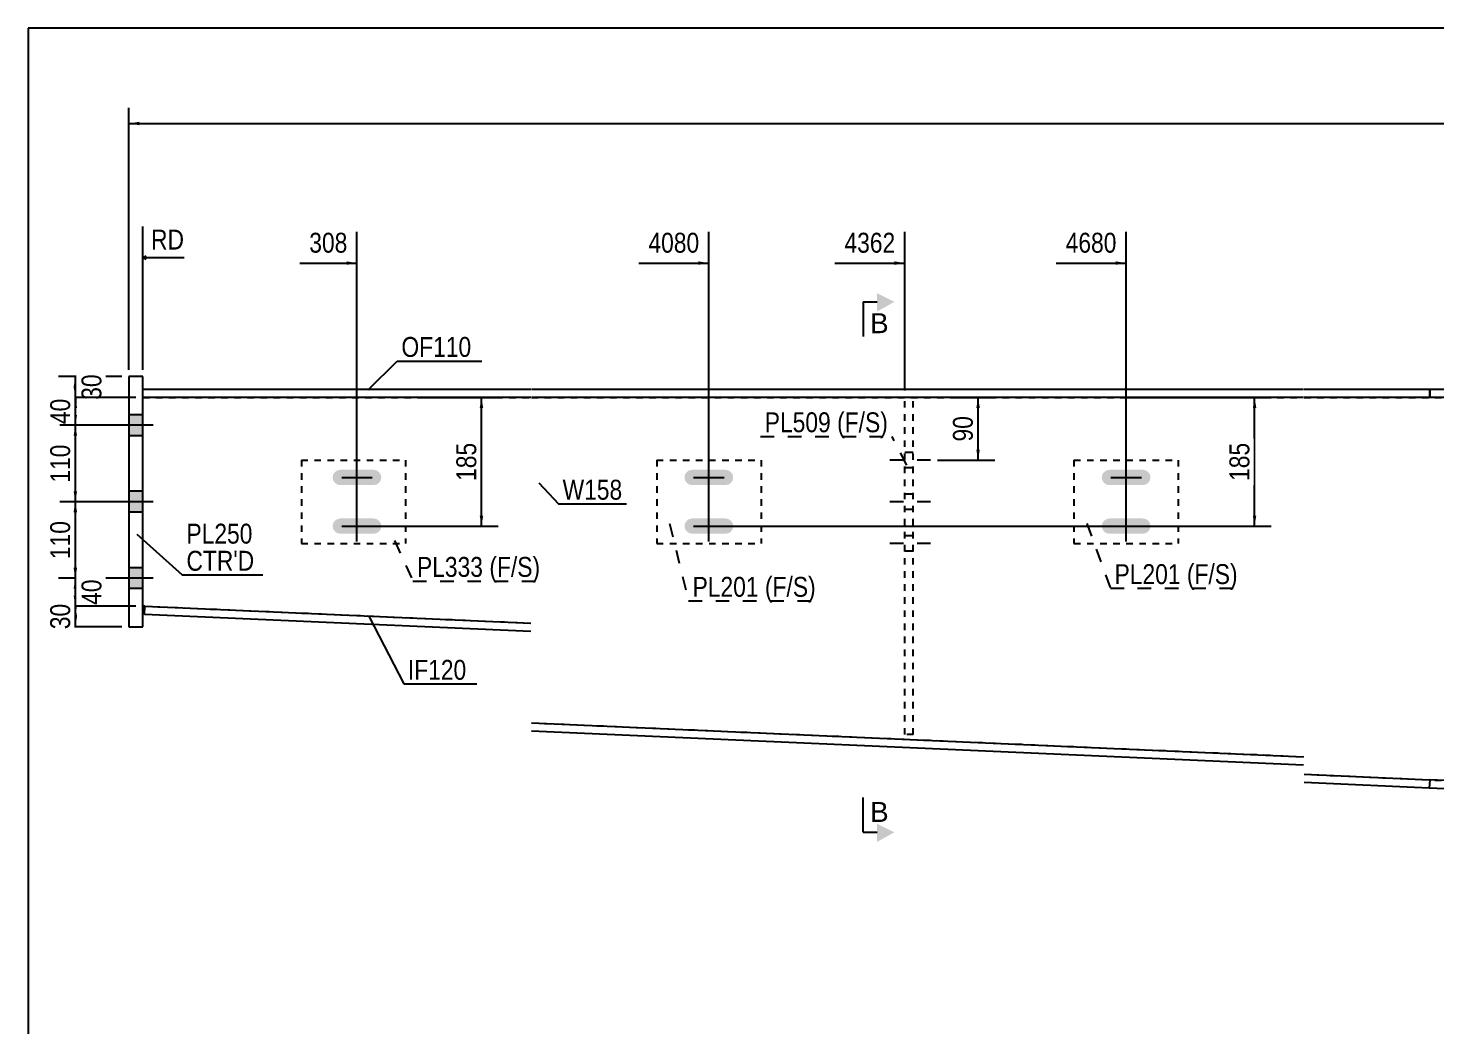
# Model space of a CAD drawing. Header units: millimetres. Extents: x -318 to 94, y -164 to 123.
# Drawn here: x -316 to -113.6, y -20.6 to 123 of the extents above; entities that cross this region are included whole.
import ezdxf

# ---------------------------------------------------------------- set-up
doc = ezdxf.new("R2010")
doc.units = ezdxf.units.MM
doc.linetypes.add('DXK_LINE_DOT1', pattern=[1.8814, 0.9407, -0.9407])
doc.linetypes.add('DXK_LINE_DOT2', pattern=[3.9198, 1.9599, -1.9599])
doc.styles.add('Arial', font='ARIAL.TTF', dxfattribs={"height": 0.2})
doc.styles.add('Arial Narrow', font='ARIALN.TTF', dxfattribs={"height": 0.2})

# ---------------------------------------------------------------- blocks, each defined once
blk = doc.blocks.new('Unknown-623327787-1210')
at = {"color": 5, "linetype": 'Continuous'}
for p, q in [((94.02, 122.96), (-315.98, 122.96)), ((-315.98, 122.96), (-315.98, -164.04))]:
    blk.add_line(p, q, dxfattribs=at)
blk = doc.blocks.new('Bolt-623327787-1280 - 1231')
at = {"color": 3, "linetype": 'DXK_LINE_DOT2'}
for p, q in [((-186.21, 60.83), (-193.01, 60.83)), ((-188.71, 61.93), (-189.91, 61.93)), ((-188.71, 59.73), (-189.91, 59.73)), ((-186.21, 54.83), (-193.01, 54.83)), ((-188.71, 55.93), (-189.91, 55.93)), ((-188.71, 53.73), (-189.91, 53.73)), ((-186.21, 48.83), (-193.01, 48.83)), ((-188.71, 49.93), (-189.91, 49.93)), ((-188.71, 47.73), (-189.91, 47.73))]:
    blk.add_line(p, q, dxfattribs=at)
blk = doc.blocks.new('Part-623327787-1279 - 1231')
at = {"color": 2, "linetype": 'Continuous'}
for p, q in [((-299.5, 69.83), (-299.5, 71.03)), ((-299.5, 71.03), (-243.7, 71.03)), ((-243.6, 71.03), (-132.6, 71.03)), ((-132.5, 71.03), (-114.45, 71.03)), ((-114.45, 71.03), (-114.45, 69.83)), ((-243.7, 69.83), (-299.5, 69.83)), ((-132.6, 69.83), (-243.6, 69.83)), ((-114.45, 69.83), (-132.5, 69.83))]:
    blk.add_line(p, q, dxfattribs=at)
blk = doc.blocks.new('Bolt-623327787-1281 - 1231')
at = {"linetype": 'Continuous'}
for points in [[(-265.52, 57.55), (-265.29, 57.91), (-265.2, 58.33), (-265.29, 58.75), (-265.52, 59.1), (-265.88, 59.34), (-266.3, 59.43), (-271.1, 59.43), (-271.52, 59.34), (-271.88, 59.1), (-272.12, 58.75), (-272.2, 58.33), (-272.12, 57.91), (-271.88, 57.55), (-271.52, 57.31), (-271.1, 57.23), (-266.3, 57.23), (-265.88, 57.31)], [(-265.52, 50.55), (-265.29, 50.91), (-265.2, 51.33), (-265.29, 51.75), (-265.52, 52.1), (-265.88, 52.34), (-266.3, 52.43), (-271.1, 52.43), (-271.52, 52.34), (-271.88, 52.1), (-272.12, 51.75), (-272.2, 51.33), (-272.12, 50.91), (-271.88, 50.55), (-271.52, 50.31), (-271.1, 50.23), (-266.3, 50.23), (-265.88, 50.31)]]:
    blk.add_hatch(color=3, dxfattribs=at).paths.add_polyline_path(points)
at = {"color": 3, "linetype": 'Continuous'}
for p, q in [((-268.7, 56.13), (-268.7, 60.53)), ((-270.9, 58.33), (-266.5, 58.33)), ((-268.7, 49.13), (-268.7, 53.53)), ((-270.9, 51.33), (-266.5, 51.33))]:
    blk.add_line(p, q, dxfattribs=at)
blk = doc.blocks.new('Part-623327787-1544 - 1231')
at = {"color": 7, "linetype": 'DXK_LINE_DOT1'}
for p, q in [((-165.6, 60.83), (-165.6, 48.83)), ((-165.6, 60.83), (-150.6, 60.83)), ((-150.6, 60.83), (-150.6, 48.83)), ((-165.6, 48.83), (-150.6, 48.83))]:
    blk.add_line(p, q, dxfattribs=at)
blk = doc.blocks.new('Bolt-623327787-1282 - 1231')
at = {"linetype": 'Continuous'}
for points in [[(-301.5, 67.33), (-301.5, 64.33), (-299.5, 64.33), (-299.5, 67.33)], [(-301.5, 67.33), (-301.5, 64.33), (-299.5, 64.33), (-299.5, 67.33)], [(-301.5, 56.33), (-301.5, 53.33), (-299.5, 53.33), (-299.5, 56.33)], [(-301.5, 56.33), (-301.5, 53.33), (-299.5, 53.33), (-299.5, 56.33)], [(-301.5, 45.33), (-301.5, 42.33), (-299.5, 42.33), (-299.5, 45.33)], [(-301.5, 45.33), (-301.5, 42.33), (-299.5, 42.33), (-299.5, 45.33)]]:
    blk.add_hatch(color=3, dxfattribs=at).paths.add_polyline_path(points)
at = {"color": 3, "linetype": 'Continuous'}
for p, q in [((-299.5, 67.33), (-301.5, 67.33)), ((-299.5, 67.33), (-301.5, 67.33)), ((-298, 65.83), (-301.5, 65.83)), ((-298, 65.83), (-301.5, 65.83)), ((-299.5, 64.33), (-301.5, 64.33)), ((-299.5, 64.33), (-301.5, 64.33)), ((-299.5, 56.33), (-301.5, 56.33)), ((-299.5, 56.33), (-301.5, 56.33)), ((-298, 54.83), (-301.5, 54.83)), ((-298, 54.83), (-301.5, 54.83)), ((-299.5, 53.33), (-301.5, 53.33)), ((-299.5, 53.33), (-301.5, 53.33)), ((-299.5, 45.33), (-301.5, 45.33)), ((-299.5, 45.33), (-301.5, 45.33)), ((-298, 43.83), (-301.5, 43.83)), ((-298, 43.83), (-301.5, 43.83)), ((-299.5, 42.33), (-301.5, 42.33)), ((-299.5, 42.33), (-301.5, 42.33))]:
    blk.add_line(p, q, dxfattribs=at)
blk = doc.blocks.new('Part-623327787-1335 - 1231')
at = {"color": 2, "linetype": 'Continuous'}
for p, q in [((-299.5, 72.83), (-301.5, 72.83)), ((-301.5, 72.83), (-301.5, 36.83)), ((-299.5, 36.83), (-299.5, 72.83)), ((-301.5, 36.83), (-299.5, 36.83))]:
    blk.add_line(p, q, dxfattribs=at)
blk = doc.blocks.new('Part-623327787-1428 - 1231')
at = {"color": 7, "linetype": 'DXK_LINE_DOT1'}
for p, q in [((-299.5, 69.83), (-243.7, 69.83)), ((-299.5, 39.83), (-299.5, 69.83)), ((-243.6, 69.83), (-132.6, 69.83)), ((-132.5, 69.83), (-84.45, 69.83)), ((-299.2, 39.81), (-243.7, 37.38)), ((-243.6, 23.03), (-132.6, 18.16)), ((-132.5, 15.63), (-84.45, 13.52))]:
    blk.add_line(p, q, dxfattribs=at)
at = {"color": 2, "linetype": 'Continuous'}
blk.add_line((-299.2, 39.81), (-299.5, 39.83), dxfattribs=at)
blk = doc.blocks.new('Bolt-623327787-1365 - 1231')
at = {"linetype": 'Continuous'}
for points in [[(-154.92, 57.55), (-154.68, 57.91), (-154.6, 58.33), (-154.68, 58.75), (-154.92, 59.1), (-155.28, 59.34), (-155.7, 59.43), (-160.5, 59.43), (-160.92, 59.34), (-161.28, 59.1), (-161.52, 58.75), (-161.6, 58.33), (-161.52, 57.91), (-161.28, 57.55), (-160.92, 57.31), (-160.5, 57.23), (-155.7, 57.23), (-155.28, 57.31)], [(-154.92, 50.55), (-154.68, 50.91), (-154.6, 51.33), (-154.68, 51.75), (-154.92, 52.1), (-155.28, 52.34), (-155.7, 52.43), (-160.5, 52.43), (-160.92, 52.34), (-161.28, 52.1), (-161.52, 51.75), (-161.6, 51.33), (-161.52, 50.91), (-161.28, 50.55), (-160.92, 50.31), (-160.5, 50.23), (-155.7, 50.23), (-155.28, 50.31)]]:
    blk.add_hatch(color=3, dxfattribs=at).paths.add_polyline_path(points)
at = {"color": 3, "linetype": 'Continuous'}
for p, q in [((-158.1, 56.13), (-158.1, 60.53)), ((-160.3, 58.33), (-155.9, 58.33)), ((-158.1, 49.13), (-158.1, 53.53)), ((-160.3, 51.33), (-155.9, 51.33))]:
    blk.add_line(p, q, dxfattribs=at)
blk = doc.blocks.new('Bolt-623327787-1367 - 1231')
at = {"linetype": 'Continuous'}
for points in [[(-214.92, 57.55), (-214.68, 57.91), (-214.6, 58.33), (-214.68, 58.75), (-214.92, 59.1), (-215.28, 59.34), (-215.7, 59.43), (-220.5, 59.43), (-220.92, 59.34), (-221.28, 59.1), (-221.52, 58.75), (-221.6, 58.33), (-221.52, 57.91), (-221.28, 57.55), (-220.92, 57.31), (-220.5, 57.23), (-215.7, 57.23), (-215.28, 57.31)], [(-214.92, 50.55), (-214.68, 50.91), (-214.6, 51.33), (-214.68, 51.75), (-214.92, 52.1), (-215.28, 52.34), (-215.7, 52.43), (-220.5, 52.43), (-220.92, 52.34), (-221.28, 52.1), (-221.52, 51.75), (-221.6, 51.33), (-221.52, 50.91), (-221.28, 50.55), (-220.92, 50.31), (-220.5, 50.23), (-215.7, 50.23), (-215.28, 50.31)]]:
    blk.add_hatch(color=3, dxfattribs=at).paths.add_polyline_path(points)
at = {"color": 3, "linetype": 'Continuous'}
for p, q in [((-218.1, 56.13), (-218.1, 60.53)), ((-220.3, 58.33), (-215.9, 58.33)), ((-218.1, 49.13), (-218.1, 53.53)), ((-220.3, 51.33), (-215.9, 51.33))]:
    blk.add_line(p, q, dxfattribs=at)
blk = doc.blocks.new('Part-623327787-1390 - 1231')
at = {"color": 2, "linetype": 'Continuous'}
for p, q in [((-299.25, 38.61), (-299.2, 39.81)), ((-243.7, 36.18), (-299.25, 38.61)), ((-299.2, 39.81), (-243.7, 37.38)), ((-243.6, 23.03), (-132.6, 18.16)), ((-132.6, 16.96), (-243.6, 21.83)), ((-132.5, 15.63), (-114.45, 14.84)), ((-114.5, 13.64), (-132.5, 14.43)), ((-114.45, 14.84), (-114.5, 13.64))]:
    blk.add_line(p, q, dxfattribs=at)
blk = doc.blocks.new('Part-623327787-1412 - 1231')
at = {"color": 2, "linetype": 'Continuous'}
for p, q in [((-114.45, 14.84), (-114.5, 13.64)), ((-66.45, 12.73), (-114.45, 14.84)), ((-66.45, 11.53), (-114.5, 13.64)), ((-48.32, -5.17), (-66.35, -4.38)), ((-48.35, -6.37), (-66.35, -5.58)), ((-48.32, -5.17), (-24.96, -5.17)), ((-24.96, -6.37), (-48.35, -6.37))]:
    blk.add_line(p, q, dxfattribs=at)
at = {"color": 7, "linetype": 'DXK_LINE_DOT1'}
blk.add_line((-24.96, -5.17), (-24.96, -6.37), dxfattribs=at)
blk = doc.blocks.new('Part-623327787-1484 - 1231')
at = {"color": 2, "linetype": 'Continuous'}
for p, q in [((-114.45, 71.03), (-66.45, 71.03)), ((-114.45, 69.83), (-114.45, 71.03)), ((-66.35, 71.03), (-46.38, 71.03)), ((-46.38, 71.03), (-46.38, 69.83)), ((-66.45, 69.83), (-114.45, 69.83)), ((-46.38, 69.83), (-66.35, 69.83))]:
    blk.add_line(p, q, dxfattribs=at)
blk = doc.blocks.new('Part-623327787-1539 - 1231')
at = {"color": 7, "linetype": 'DXK_LINE_DOT1'}
for p, q in [((-225.6, 60.83), (-225.6, 48.83)), ((-225.6, 60.83), (-210.6, 60.83)), ((-210.6, 60.83), (-210.6, 48.83)), ((-225.6, 48.83), (-210.6, 48.83))]:
    blk.add_line(p, q, dxfattribs=at)
blk = doc.blocks.new('Part-623327787-1566 - 1231')
at = {"color": 7, "linetype": 'DXK_LINE_DOT1'}
for p, q in [((-276.7, 60.83), (-276.7, 48.83)), ((-276.7, 60.83), (-261.7, 60.83)), ((-261.7, 60.83), (-261.7, 48.83)), ((-276.7, 48.83), (-261.7, 48.83))]:
    blk.add_line(p, q, dxfattribs=at)
blk = doc.blocks.new('Part-623327787-1673 - 1231')
at = {"color": 7, "linetype": 'DXK_LINE_DOT1'}
for p, q in [((-189.91, 21.33), (-189.91, 69.83)), ((-188.71, 21.33), (-188.71, 69.83)), ((-188.71, 21.33), (-189.91, 21.33))]:
    blk.add_line(p, q, dxfattribs=at)
blk = doc.blocks.new('StraightDimension-623327787-1764 - 1231')
at = {"linetype": 'Continuous'}
for points in [[(-309.45, 71.33), (-309.2, 72.83), (-308.95, 71.33)], [(-308.95, 71.33), (-309.2, 69.83), (-309.45, 71.33)]]:
    blk.add_hatch(color=7, dxfattribs=at).paths.add_polyline_path(points)
at = {"color": 7, "linetype": 'Continuous'}
for p, q in [((-302.5, 72.83), (-311.6, 72.83)), ((-309.2, 69.83), (-309.2, 72.83)), ((-300.5, 69.83), (-311.6, 69.83))]:
    blk.add_line(p, q, dxfattribs=at)
at = {"color": 0}
blk.add_wipeout([(-304.85, 73.75), (-309.05, 73.75), (-309.05, 68.9), (-304.85, 68.9)], dxfattribs=at)
at = {"color": 3, "style": 'Arial Narrow'}
blk.add_text('30', height=2.863, rotation=90.0002, dxfattribs=at).set_placement((-305.45, 69.5))
blk = doc.blocks.new('StraightDimension-623327787-1779 - 1231')
at = {"linetype": 'Continuous'}
for points in [[(-309.45, 68.33), (-309.2, 69.83), (-308.95, 68.33)], [(-308.95, 67.33), (-309.2, 65.83), (-309.45, 67.33)]]:
    blk.add_hatch(color=7, dxfattribs=at).paths.add_polyline_path(points)
at = {"color": 7, "linetype": 'Continuous'}
for p, q in [((-300.5, 69.83), (-311.45, 69.83)), ((-309.2, 65.83), (-309.2, 69.83)), ((-300.5, 65.83), (-311.45, 65.83))]:
    blk.add_line(p, q, dxfattribs=at)
at = {"color": 0}
blk.add_wipeout([(-309.35, 70.25), (-313.55, 70.25), (-313.55, 65.4), (-309.35, 65.4)], dxfattribs=at)
at = {"color": 3, "style": 'Arial Narrow'}
blk.add_text('40', height=2.863, rotation=90.0002, dxfattribs=at).set_placement((-309.95, 66))
blk = doc.blocks.new('StraightDimension-623327787-1798 - 1231')
at = {"linetype": 'Continuous'}
for points in [[(-309.45, 64.33), (-309.2, 65.83), (-308.95, 64.33)], [(-308.95, 56.33), (-309.2, 54.83), (-309.45, 56.33)]]:
    blk.add_hatch(color=7, dxfattribs=at).paths.add_polyline_path(points)
at = {"color": 7, "linetype": 'Continuous'}
for p, q in [((-300.5, 65.83), (-311.45, 65.83)), ((-309.2, 54.83), (-309.2, 65.83)), ((-300.5, 54.83), (-311.45, 54.83))]:
    blk.add_line(p, q, dxfattribs=at)
at = {"color": 0}
blk.add_wipeout([(-309.35, 63.67), (-313.55, 63.67), (-313.55, 56.98), (-309.35, 56.98)], dxfattribs=at)
at = {"color": 3, "style": 'Arial Narrow'}
blk.add_text('110', height=2.863, rotation=90.0002, dxfattribs=at).set_placement((-309.95, 57.58))
blk = doc.blocks.new('StraightDimension-623327787-1817 - 1231')
at = {"linetype": 'Continuous'}
for points in [[(-309.45, 53.33), (-309.2, 54.83), (-308.95, 53.33)], [(-308.95, 45.33), (-309.2, 43.83), (-309.45, 45.33)]]:
    blk.add_hatch(color=7, dxfattribs=at).paths.add_polyline_path(points)
at = {"color": 7, "linetype": 'Continuous'}
for p, q in [((-300.5, 54.83), (-311.45, 54.83)), ((-309.2, 43.83), (-309.2, 54.83)), ((-300.5, 43.83), (-311.45, 43.83))]:
    blk.add_line(p, q, dxfattribs=at)
at = {"color": 0}
blk.add_wipeout([(-309.35, 52.67), (-313.55, 52.67), (-313.55, 45.98), (-309.35, 45.98)], dxfattribs=at)
at = {"color": 3, "style": 'Arial Narrow'}
blk.add_text('110', height=2.863, rotation=90.0002, dxfattribs=at).set_placement((-309.95, 46.58))
blk = doc.blocks.new('StraightDimension-623327787-1834 - 1231')
at = {"linetype": 'Continuous'}
for points in [[(-309.45, 42.33), (-309.2, 43.83), (-308.95, 42.33)], [(-308.95, 41.33), (-309.2, 39.83), (-309.45, 41.33)]]:
    blk.add_hatch(color=7, dxfattribs=at).paths.add_polyline_path(points)
at = {"color": 7, "linetype": 'Continuous'}
for p, q in [((-300.5, 43.83), (-311.6, 43.83)), ((-309.2, 39.83), (-309.2, 43.83)), ((-300.5, 39.83), (-311.6, 39.83))]:
    blk.add_line(p, q, dxfattribs=at)
at = {"color": 0}
blk.add_wipeout([(-304.85, 44.25), (-309.05, 44.25), (-309.05, 39.4), (-304.85, 39.4)], dxfattribs=at)
at = {"color": 3, "style": 'Arial Narrow'}
blk.add_text('40', height=2.863, rotation=90.0002, dxfattribs=at).set_placement((-305.45, 40))
blk = doc.blocks.new('StraightDimension-623327787-1855 - 1231')
at = {"linetype": 'Continuous'}
for points in [[(-309.45, 38.33), (-309.2, 39.83), (-308.95, 38.33)], [(-308.95, 38.33), (-309.2, 36.83), (-309.45, 38.33)]]:
    blk.add_hatch(color=7, dxfattribs=at).paths.add_polyline_path(points)
at = {"color": 7, "linetype": 'Continuous'}
for p, q in [((-300.5, 39.83), (-311.45, 39.83)), ((-309.2, 36.83), (-309.2, 39.83)), ((-302.5, 36.83), (-311.45, 36.83))]:
    blk.add_line(p, q, dxfattribs=at)
at = {"color": 0}
blk.add_wipeout([(-309.35, 40.75), (-313.55, 40.75), (-313.55, 35.9), (-309.35, 35.9)], dxfattribs=at)
at = {"color": 3, "style": 'Arial Narrow'}
blk.add_text('30', height=2.863, rotation=90.0002, dxfattribs=at).set_placement((-309.95, 36.5))
blk = doc.blocks.new('StraightDimension-623327787-1866 - 1231')
at = {"linetype": 'Continuous'}
blk.add_hatch(color=7, dxfattribs=at).paths.add_polyline_path([(-219.6, 89.41), (-218.1, 89.16), (-219.6, 88.91)])
at = {"color": 7, "linetype": 'Continuous'}
for p, q in [((-218.1, 52.33), (-218.1, 93.66)), ((-228.16, 89.16), (-218.1, 89.16))]:
    blk.add_line(p, q, dxfattribs=at)
at = {"color": 0}
blk.add_wipeout([(-218.88, 90.06), (-218.88, 94.26), (-227.39, 94.26), (-227.39, 90.06)], dxfattribs=at)
at = {"color": 3, "style": 'Arial Narrow'}
blk.add_text('4080', height=2.863, dxfattribs=at).set_placement((-226.79, 90.66))
blk = doc.blocks.new('StraightDimension-623327787-1876 - 1231')
at = {"linetype": 'Continuous'}
blk.add_hatch(color=7, dxfattribs=at).paths.add_polyline_path([(-270.2, 89.41), (-268.7, 89.16), (-270.2, 88.91)])
at = {"color": 7, "linetype": 'Continuous'}
for p, q in [((-268.7, 52.33), (-268.7, 93.66)), ((-276.94, 89.16), (-268.7, 89.16))]:
    blk.add_line(p, q, dxfattribs=at)
at = {"color": 0, "linetype": 'Continuous'}
blk.add_wipeout([(-292.97, 90.51), (-292.97, 94.71), (-298.91, 94.71), (-298.91, 90.51)], dxfattribs=at)
at = {"color": 7, "linetype": 'Continuous'}
for p, q in [((-299.5, 73.83), (-299.5, 94.41)), ((-299, 90.16), (-299.5, 89.91)), ((-299, 89.66), (-299.5, 89.91)), ((-293.57, 89.91), (-299.5, 89.91))]:
    blk.add_line(p, q, dxfattribs=at)
at = {"color": 3, "linetype": 'Continuous', "style": 'Arial Narrow'}
blk.add_text('RD', height=2.863, dxfattribs=at).set_placement((-298.31, 91.11))
at = {"color": 0}
blk.add_wipeout([(-269.48, 90.06), (-269.48, 94.26), (-276.16, 94.26), (-276.16, 90.06)], dxfattribs=at)
at = {"color": 3, "style": 'Arial Narrow'}
blk.add_text('308', height=2.863, dxfattribs=at).set_placement((-275.56, 90.66))
blk = doc.blocks.new('StraightDimension-623327787-1886 - 1231')
at = {"linetype": 'Continuous'}
blk.add_hatch(color=7, dxfattribs=at).paths.add_polyline_path([(-159.6, 89.41), (-158.1, 89.16), (-159.6, 88.91)])
at = {"color": 7, "linetype": 'Continuous'}
for p, q in [((-158.1, 52.33), (-158.1, 93.66)), ((-168.16, 89.16), (-158.1, 89.16))]:
    blk.add_line(p, q, dxfattribs=at)
at = {"color": 0}
blk.add_wipeout([(-158.88, 90.06), (-158.88, 94.26), (-167.39, 94.26), (-167.39, 90.06)], dxfattribs=at)
at = {"color": 3, "style": 'Arial Narrow'}
blk.add_text('4680', height=2.863, dxfattribs=at).set_placement((-166.79, 90.66))
blk = doc.blocks.new('StraightDimension-623327787-1896 - 1231')
at = {"linetype": 'Continuous'}
blk.add_hatch(color=7, dxfattribs=at).paths.add_polyline_path([(-191.41, 89.41), (-189.91, 89.16), (-191.41, 88.91)])
at = {"color": 7, "linetype": 'Continuous'}
for p, q in [((-189.91, 70.83), (-189.91, 93.66)), ((-199.97, 89.16), (-189.91, 89.16))]:
    blk.add_line(p, q, dxfattribs=at)
at = {"color": 0}
blk.add_wipeout([(-190.69, 90.06), (-190.69, 94.26), (-199.2, 94.26), (-199.2, 90.06)], dxfattribs=at)
at = {"color": 3, "style": 'Arial Narrow'}
blk.add_text('4362', height=2.863, dxfattribs=at).set_placement((-198.6, 90.66))
blk = doc.blocks.new('StraightDimension-623327787-1964 - 1231')
at = {"linetype": 'Continuous'}
blk.add_hatch(color=7, dxfattribs=at).paths.add_polyline_path([(-300, 108.99), (-301.5, 109.24), (-300, 109.49)])
at = {"color": 7, "linetype": 'Continuous'}
for p, q in [((-301.5, 73.83), (-301.5, 111.49)), ((-301.5, 109.24), (91.12, 109.24))]:
    blk.add_line(p, q, dxfattribs=at)
blk = doc.blocks.new('StraightDimension-623327787-2141 - 1231')
at = {"linetype": 'Continuous'}
for points in [[(-179.64, 68.33), (-179.39, 69.83), (-179.14, 68.33)], [(-179.14, 62.33), (-179.39, 60.83), (-179.64, 62.33)]]:
    blk.add_hatch(color=7, dxfattribs=at).paths.add_polyline_path(points)
at = {"color": 7, "linetype": 'Continuous'}
for p, q in [((-183.41, 69.83), (-176.99, 69.83)), ((-179.39, 60.83), (-179.39, 69.83)), ((-185.21, 60.83), (-176.99, 60.83))]:
    blk.add_line(p, q, dxfattribs=at)
at = {"color": 0}
blk.add_wipeout([(-179.54, 67.75), (-183.74, 67.75), (-183.74, 62.9), (-179.54, 62.9)], dxfattribs=at)
at = {"color": 3, "style": 'Arial Narrow'}
blk.add_text('90', height=2.863, rotation=90.0002, dxfattribs=at).set_placement((-180.14, 63.5))
blk = doc.blocks.new('StraightDimension-623327787-2155 - 1231')
at = {"linetype": 'Continuous'}
for points in [[(-139.88, 68.33), (-139.63, 69.83), (-139.38, 68.33)], [(-139.38, 52.83), (-139.63, 51.33), (-139.88, 52.83)]]:
    blk.add_hatch(color=7, dxfattribs=at).paths.add_polyline_path(points)
at = {"color": 7, "linetype": 'Continuous'}
for p, q in [((-158.05, 69.83), (-137.23, 69.83)), ((-139.63, 51.33), (-139.63, 69.83)), ((-217.1, 51.33), (-137.23, 51.33))]:
    blk.add_line(p, q, dxfattribs=at)
at = {"color": 0}
blk.add_wipeout([(-139.78, 63.92), (-143.98, 63.92), (-143.98, 57.23), (-139.78, 57.23)], dxfattribs=at)
at = {"color": 3, "style": 'Arial Narrow'}
blk.add_text('185', height=2.863, rotation=90.0002, dxfattribs=at).set_placement((-140.38, 57.83))
blk = doc.blocks.new('StraightDimension-623327787-2169 - 1231')
at = {"linetype": 'Continuous'}
for points in [[(-251.05, 68.33), (-250.8, 69.83), (-250.55, 68.33)], [(-250.55, 52.83), (-250.8, 51.33), (-251.05, 52.83)]]:
    blk.add_hatch(color=7, dxfattribs=at).paths.add_polyline_path(points)
at = {"color": 7, "linetype": 'Continuous'}
for p, q in [((-259.08, 69.83), (-248.4, 69.83)), ((-250.8, 51.33), (-250.8, 69.83)), ((-267.7, 51.33), (-248.4, 51.33))]:
    blk.add_line(p, q, dxfattribs=at)
at = {"color": 0}
blk.add_wipeout([(-250.95, 63.92), (-255.15, 63.92), (-255.15, 57.23), (-250.95, 57.23)], dxfattribs=at)
at = {"color": 3, "style": 'Arial Narrow'}
blk.add_text('185', height=2.863, rotation=90.0002, dxfattribs=at).set_placement((-251.55, 57.83))
blk = doc.blocks.new('Mark-623327787-1275 - 1231')
at = {"color": 0}
blk.add_wipeout([(-252.26, 75.67), (-252.26, 78.67), (-262.31, 78.67), (-262.31, 75.67)], dxfattribs=at)
blk.add_wipeout([(-252.26, 75.67), (-252.26, 78.67), (-262.31, 78.67), (-262.31, 75.67)], dxfattribs=at)
at = {"color": 7, "linetype": 'Continuous'}
for p, q in [((-267.08, 70.92), (-262.91, 75.07)), ((-262.91, 75.07), (-250.76, 75.07))]:
    blk.add_line(p, q, dxfattribs=at)
at = {"color": 3, "style": 'Arial Narrow'}
blk.add_text('OF110', height=2.863, dxfattribs=at).set_placement((-262.31, 75.67))
blk = doc.blocks.new('Mark-623327787-1331 - 1231')
at = {"color": 0}
blk.add_wipeout([(-283.72, 48.81), (-283.72, 51.81), (-293.22, 51.81), (-293.22, 48.81)], dxfattribs=at)
blk.add_wipeout([(-283.72, 48.81), (-283.72, 51.81), (-293.22, 51.81), (-293.22, 48.81)], dxfattribs=at)
blk.add_wipeout([(-283.47, 44.91), (-283.47, 47.91), (-293.22, 47.91), (-293.22, 44.91)], dxfattribs=at)
blk.add_wipeout([(-283.47, 44.91), (-283.47, 47.91), (-293.22, 47.91), (-293.22, 44.91)], dxfattribs=at)
at = {"color": 7, "linetype": 'Continuous'}
for p, q in [((-300.37, 50.16), (-293.82, 44.31)), ((-293.82, 44.31), (-282.22, 44.31))]:
    blk.add_line(p, q, dxfattribs=at)
at = {"color": 3, "style": 'Arial Narrow'}
blk.add_text('PL250', height=2.863, dxfattribs=at).set_placement((-293.22, 48.81))
at = {"color": 1, "style": 'Arial Narrow'}
blk.add_text("CTR'D", height=2.863, dxfattribs=at).set_placement((-293.22, 44.91))
blk = doc.blocks.new('Mark-623327787-1424 - 1231')
at = {"color": 0}
blk.add_wipeout([(-230.54, 55.13), (-230.54, 58.13), (-239.13, 58.13), (-239.13, 55.13)], dxfattribs=at)
blk.add_wipeout([(-230.54, 55.13), (-230.54, 58.13), (-239.13, 58.13), (-239.13, 55.13)], dxfattribs=at)
at = {"color": 7, "linetype": 'Continuous'}
for p, q in [((-242.54, 57.56), (-239.73, 54.53)), ((-239.73, 54.53), (-229.94, 54.53))]:
    blk.add_line(p, q, dxfattribs=at)
at = {"color": 3, "style": 'Arial Narrow'}
blk.add_text('W158', height=2.863, dxfattribs=at).set_placement((-239.13, 55.13))
blk = doc.blocks.new('Mark-623327787-1540 - 1231')
at = {"color": 0}
blk.add_wipeout([(-150.26, 42.99), (-150.26, 45.99), (-159.76, 45.99), (-159.76, 42.99)], dxfattribs=at)
blk.add_wipeout([(-150.26, 42.99), (-150.26, 45.99), (-159.76, 45.99), (-159.76, 42.99)], dxfattribs=at)
at = {"color": 7, "linetype": 'DXK_LINE_DOT2'}
blk.add_line((-163.74, 51.7), (-160.36, 42.39), dxfattribs=at)
at = {"color": 3, "style": 'Arial Narrow'}
blk.add_text('PL201', height=2.863, dxfattribs=at).set_placement((-159.76, 42.99))
at = {"color": 0}
blk.add_wipeout([(-142.06, 42.99), (-142.06, 45.99), (-149.36, 45.99), (-149.36, 42.99)], dxfattribs=at)
blk.add_wipeout([(-142.06, 42.99), (-142.06, 45.99), (-149.36, 45.99), (-149.36, 42.99)], dxfattribs=at)
at = {"color": 7, "linetype": 'DXK_LINE_DOT2'}
blk.add_line((-160.36, 42.39), (-141.46, 42.39), dxfattribs=at)
at = {"color": 3, "style": 'Arial Narrow'}
for s, p in [('(F/', (-149.36, 42.99)), ('S)', (-145.35, 42.99))]:
    blk.add_text(s, height=2.863, dxfattribs=at).set_placement(p)
blk = doc.blocks.new('Mark-623327787-1386 - 1231')
at = {"color": 0}
blk.add_wipeout([(-252.98, 29.22), (-252.98, 32.22), (-261.38, 32.22), (-261.38, 29.22)], dxfattribs=at)
blk.add_wipeout([(-252.98, 29.22), (-252.98, 32.22), (-261.38, 32.22), (-261.38, 29.22)], dxfattribs=at)
at = {"color": 7, "linetype": 'Continuous'}
for p, q in [((-266.94, 38.3), (-261.98, 28.62)), ((-261.98, 28.62), (-251.48, 28.62))]:
    blk.add_line(p, q, dxfattribs=at)
at = {"color": 3, "style": 'Arial Narrow'}
blk.add_text('IF120', height=2.863, dxfattribs=at).set_placement((-261.38, 29.22))
blk = doc.blocks.new('Mark-623327787-1535 - 1231')
at = {"color": 0}
blk.add_wipeout([(-210.94, 41.16), (-210.94, 44.16), (-220.44, 44.16), (-220.44, 41.16)], dxfattribs=at)
blk.add_wipeout([(-210.94, 41.16), (-210.94, 44.16), (-220.44, 44.16), (-220.44, 41.16)], dxfattribs=at)
at = {"color": 7, "linetype": 'DXK_LINE_DOT2'}
blk.add_line((-223.74, 51.7), (-221.04, 40.56), dxfattribs=at)
at = {"color": 3, "style": 'Arial Narrow'}
blk.add_text('PL201', height=2.863, dxfattribs=at).set_placement((-220.44, 41.16))
at = {"color": 0}
blk.add_wipeout([(-202.74, 41.16), (-202.74, 44.16), (-210.04, 44.16), (-210.04, 41.16)], dxfattribs=at)
blk.add_wipeout([(-202.74, 41.16), (-202.74, 44.16), (-210.04, 44.16), (-210.04, 41.16)], dxfattribs=at)
at = {"color": 7, "linetype": 'DXK_LINE_DOT2'}
blk.add_line((-221.04, 40.56), (-202.14, 40.56), dxfattribs=at)
at = {"color": 3, "style": 'Arial Narrow'}
for s, p in [('(F/', (-210.04, 41.16)), ('S)', (-206.02, 41.16))]:
    blk.add_text(s, height=2.863, dxfattribs=at).set_placement(p)
blk = doc.blocks.new('Mark-623327787-1562 - 1231')
at = {"color": 0}
blk.add_wipeout([(-250.56, 44.03), (-250.56, 47.03), (-260.07, 47.03), (-260.07, 44.03)], dxfattribs=at)
blk.add_wipeout([(-250.56, 44.03), (-250.56, 47.03), (-260.07, 47.03), (-260.07, 44.03)], dxfattribs=at)
at = {"color": 7, "linetype": 'DXK_LINE_DOT2'}
blk.add_line((-263.31, 49.24), (-260.67, 43.43), dxfattribs=at)
at = {"color": 3, "style": 'Arial Narrow'}
blk.add_text('PL333', height=2.863, dxfattribs=at).set_placement((-260.07, 44.03))
at = {"color": 0}
blk.add_wipeout([(-242.37, 44.03), (-242.37, 47.03), (-249.66, 47.03), (-249.66, 44.03)], dxfattribs=at)
blk.add_wipeout([(-242.37, 44.03), (-242.37, 47.03), (-249.66, 47.03), (-249.66, 44.03)], dxfattribs=at)
at = {"color": 7, "linetype": 'DXK_LINE_DOT2'}
blk.add_line((-260.67, 43.43), (-241.77, 43.43), dxfattribs=at)
at = {"color": 3, "style": 'Arial Narrow'}
for s, p in [('(F/', (-249.66, 44.03)), ('S)', (-245.65, 44.03))]:
    blk.add_text(s, height=2.863, dxfattribs=at).set_placement(p)
blk = doc.blocks.new('Mark-623327787-1669 - 1231')
at = {"color": 0}
blk.add_wipeout([(-200.56, 64.83), (-200.56, 67.83), (-210.06, 67.83), (-210.06, 64.83)], dxfattribs=at)
blk.add_wipeout([(-200.56, 64.83), (-200.56, 67.83), (-210.06, 67.83), (-210.06, 64.83)], dxfattribs=at)
at = {"color": 3, "style": 'Arial Narrow'}
blk.add_text('PL509', height=2.863, dxfattribs=at).set_placement((-210.06, 64.83))
at = {"color": 0}
blk.add_wipeout([(-192.36, 64.83), (-192.36, 67.83), (-199.66, 67.83), (-199.66, 64.83)], dxfattribs=at)
blk.add_wipeout([(-192.36, 64.83), (-192.36, 67.83), (-199.66, 67.83), (-199.66, 64.83)], dxfattribs=at)
at = {"color": 7, "linetype": 'DXK_LINE_DOT2'}
for p in [(-210.66, 64.23), (-189.64, 60.11)]:
    blk.add_line(p, (-191.76, 64.23), dxfattribs=at)
at = {"color": 3, "style": 'Arial Narrow'}
for s, p in [('(F/', (-199.66, 64.83)), ('S)', (-195.64, 64.83))]:
    blk.add_text(s, height=2.863, dxfattribs=at).set_placement(p)
blk = doc.blocks.new('SectionMark-623327787-2230 - 1231')
at = {"color": 7, "linetype": 'Continuous'}
for p, q in [((-195.92, 83.58), (-193.92, 83.58)), ((-195.92, 7.28), (-193.92, 7.28))]:
    blk.add_line(p, q, dxfattribs=at)
at = {"color": 0, "linetype": 'Continuous'}
for points in [[(-192.25, 79.08), (-192.25, 82.08), (-194.92, 82.08), (-194.92, 79.08)], [(-192.25, 8.78), (-192.25, 11.78), (-194.92, 11.78), (-194.92, 8.78)]]:
    blk.add_wipeout(points, dxfattribs=at)
at = {"linetype": 'Continuous'}
for points in [[(-193.92, 84.83), (-191.42, 83.58), (-193.92, 82.21)], [(-193.92, 8.53), (-191.42, 7.28), (-193.92, 5.9)]]:
    blk.add_hatch(color=7, dxfattribs=at).paths.add_polyline_path(points)
at = {"color": 7, "linetype": 'Continuous'}
for p, q in [((-195.92, 83.58), (-195.92, 78.58)), ((-195.92, 7.28), (-195.92, 12.28))]:
    blk.add_line(p, q, dxfattribs=at)
at = {"color": 136, "linetype": 'Continuous', "style": 'Arial'}
for p in [(-194.92, 79.08), (-194.92, 8.78)]:
    blk.add_text('B', height=2.87, dxfattribs=at).set_placement(p)

msp = doc.modelspace()

# ---------------------------------------------------------------- block references
for name in ['Unknown-623327787-1210', 'Part-623327787-1335 - 1231', 'Part-623327787-1279 - 1231', 'Part-623327787-1484 - 1231', 'Part-623327787-1428 - 1231', 'Part-623327787-1673 - 1231', 'Bolt-623327787-1282 - 1231', 'Part-623327787-1566 - 1231', 'Part-623327787-1539 - 1231', 'Bolt-623327787-1280 - 1231', 'Part-623327787-1544 - 1231', 'Bolt-623327787-1281 - 1231', 'Bolt-623327787-1367 - 1231', 'Bolt-623327787-1365 - 1231', 'Part-623327787-1390 - 1231', 'Part-623327787-1412 - 1231']:
    msp.add_blockref(name, (0, 0))

# ---------------------------------------------------------------- next in the draw order: block references
for name in ['StraightDimension-623327787-1866 - 1231', 'StraightDimension-623327787-1896 - 1231', 'StraightDimension-623327787-1886 - 1231', 'StraightDimension-623327787-1764 - 1231']:
    msp.add_blockref(name, (0, 0))

# ---------------------------------------------------------------- next in the draw order: block references
msp.add_blockref('StraightDimension-623327787-1779 - 1231', (0, 0))

# ---------------------------------------------------------------- next in the draw order: block references
msp.add_blockref('StraightDimension-623327787-1798 - 1231', (0, 0))

# ---------------------------------------------------------------- next in the draw order: block references
msp.add_blockref('StraightDimension-623327787-1817 - 1231', (0, 0))

# ---------------------------------------------------------------- next in the draw order: block references
for name in ['StraightDimension-623327787-1876 - 1231', 'StraightDimension-623327787-1834 - 1231']:
    msp.add_blockref(name, (0, 0))

# ---------------------------------------------------------------- next in the draw order: block references
msp.add_blockref('StraightDimension-623327787-1855 - 1231', (0, 0))

# ---------------------------------------------------------------- next in the draw order: block references
msp.add_blockref('StraightDimension-623327787-1964 - 1231', (0, 0))

# ---------------------------------------------------------------- next in the draw order: block references
for name in ['Mark-623327787-1275 - 1231', 'StraightDimension-623327787-2169 - 1231', 'StraightDimension-623327787-2141 - 1231', 'Mark-623327787-1424 - 1231', 'Mark-623327787-1331 - 1231', 'Mark-623327787-1562 - 1231', 'Mark-623327787-1386 - 1231']:
    msp.add_blockref(name, (0, 0))

# ---------------------------------------------------------------- next in the draw order: block references
msp.add_blockref('StraightDimension-623327787-2155 - 1231', (0, 0))

# ---------------------------------------------------------------- next in the draw order: block references
for name in ['Mark-623327787-1669 - 1231', 'Mark-623327787-1535 - 1231', 'Mark-623327787-1540 - 1231']:
    msp.add_blockref(name, (0, 0))

# ---------------------------------------------------------------- next in the draw order: block references
msp.add_blockref('SectionMark-623327787-2230 - 1231', (0, 0))

doc.saveas('drawing.dxf')
